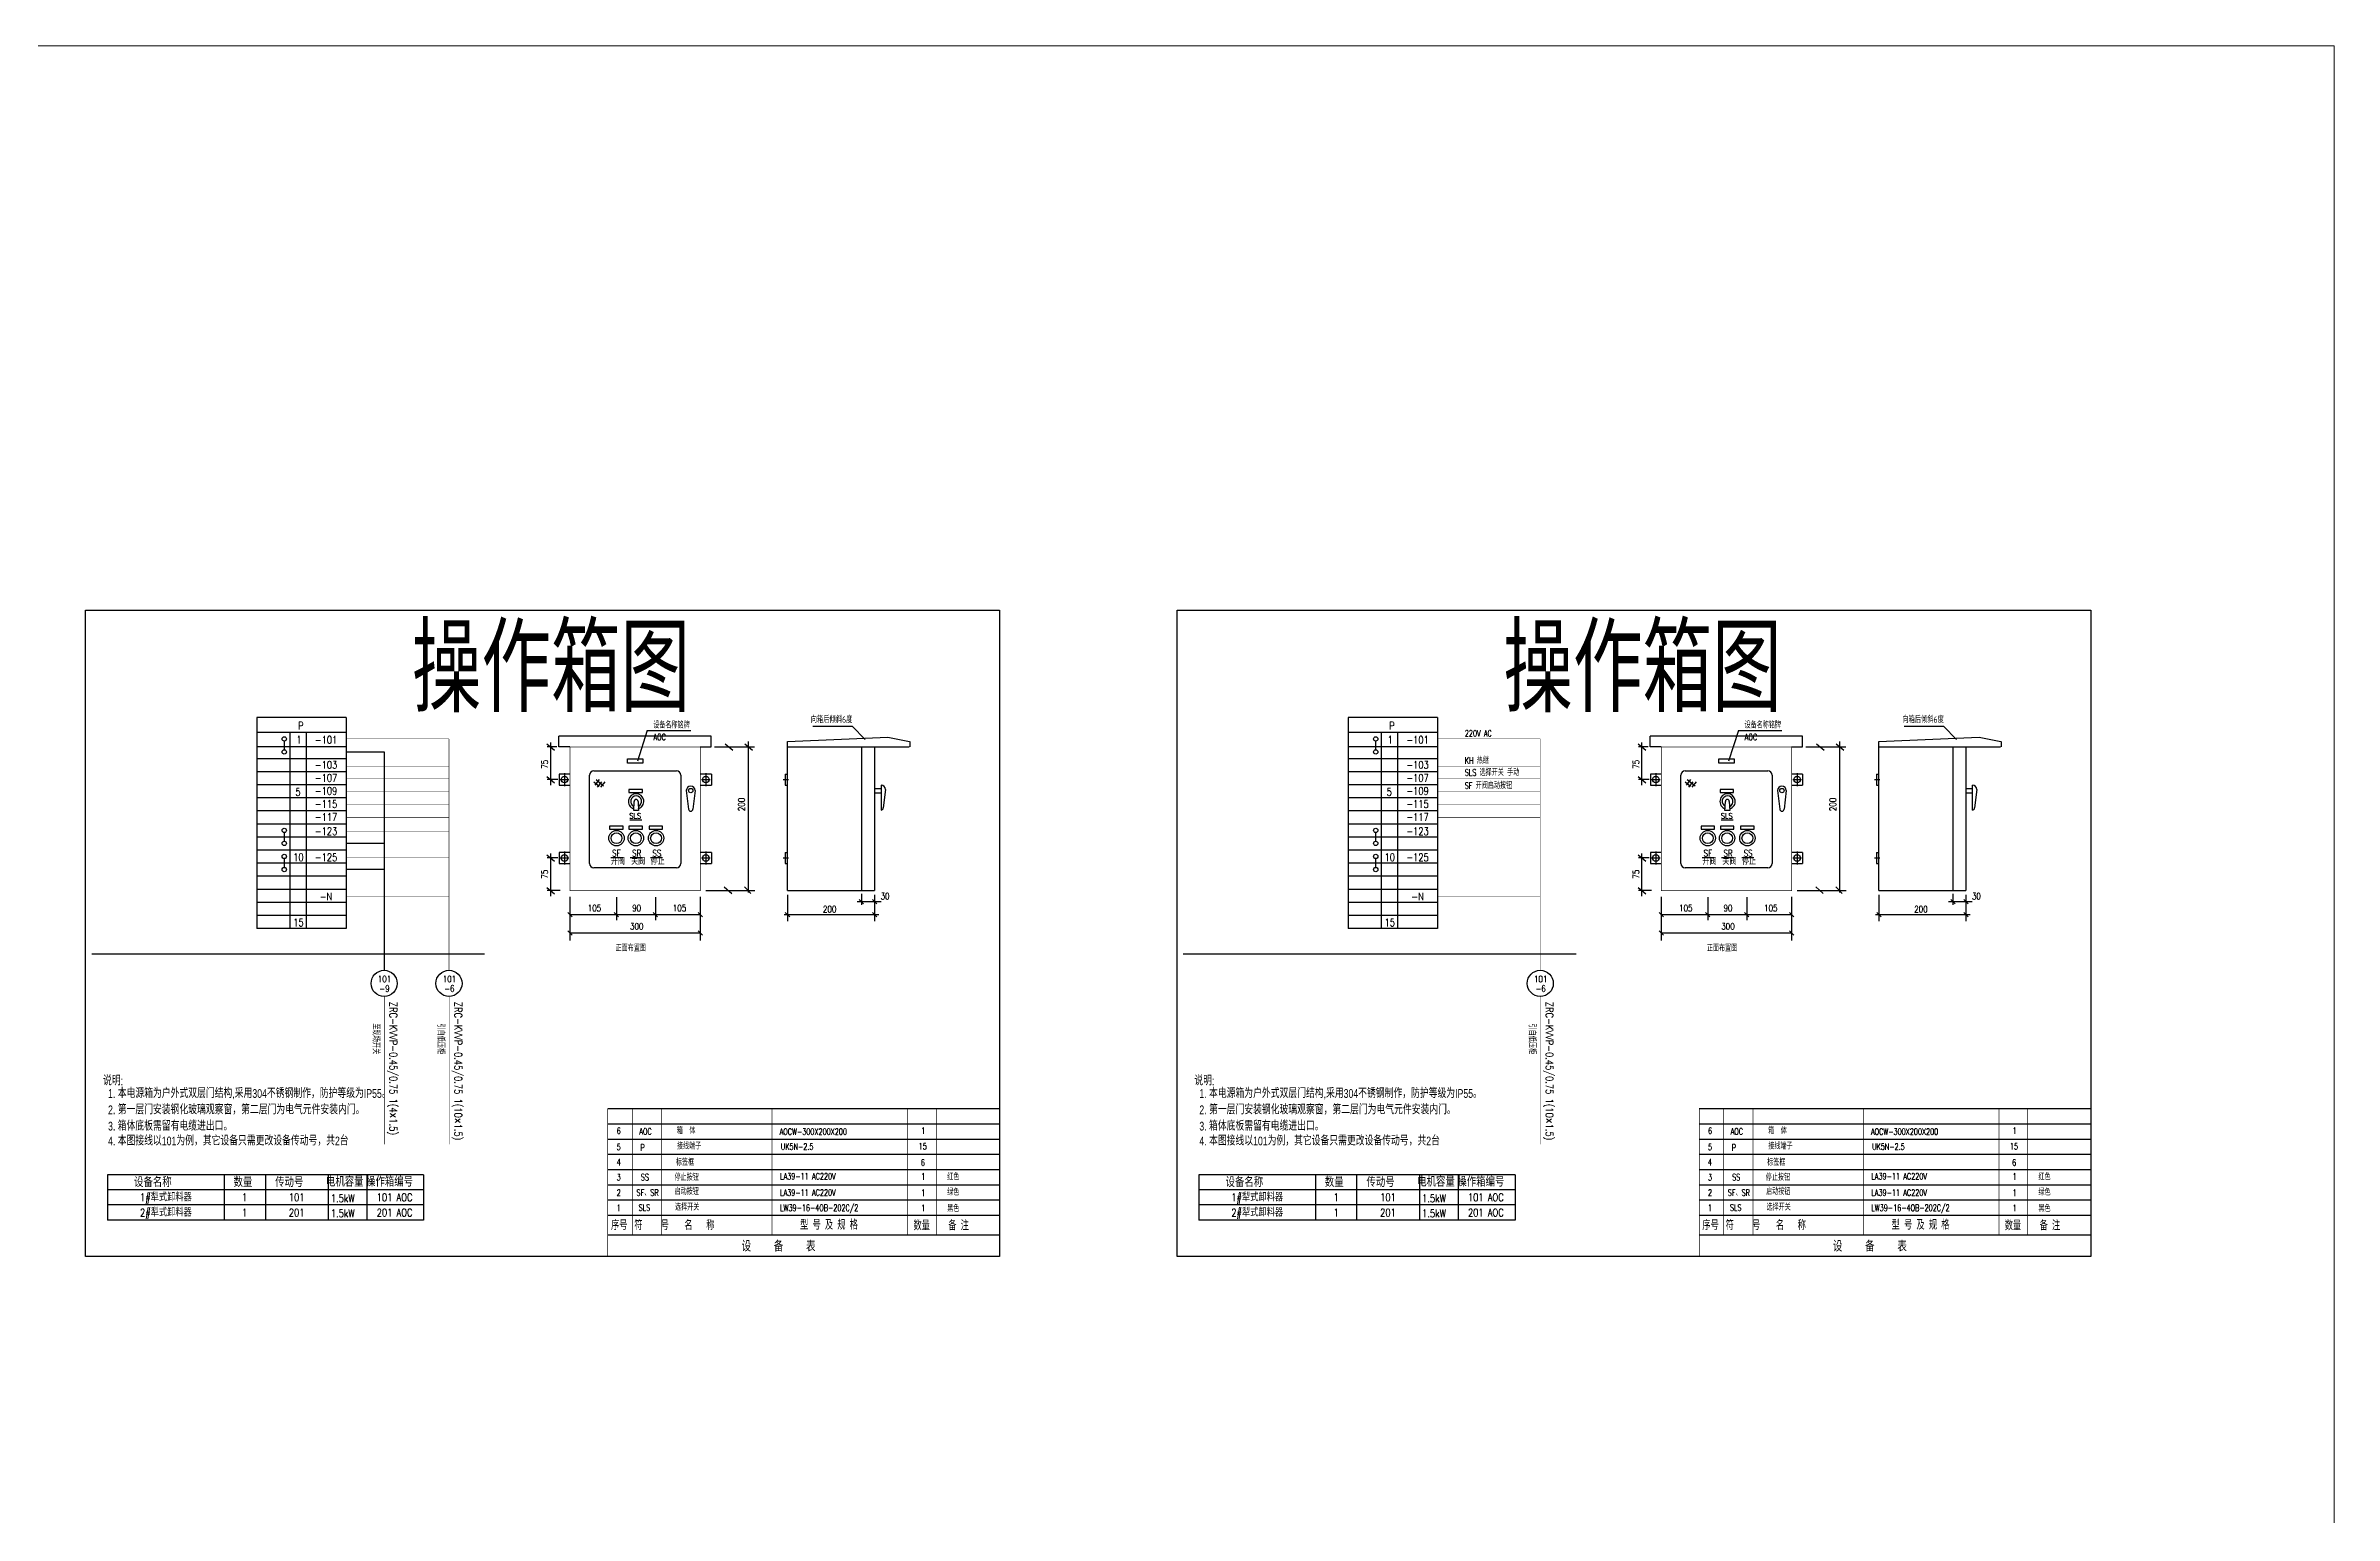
# Model space of a CAD drawing. Header units: millimetres. Extents: x 6333 to 49538, y -3842 to 24603.
# Drawn here: x 8392 to 9444, y -2755 to -2080 of the extents above; entities that cross this region are included whole.
import ezdxf
from ezdxf.enums import TextEntityAlignment as Align

# ---------------------------------------------------------------- set-up
doc = ezdxf.new("R2010")
doc.units = ezdxf.units.MM
doc.layers.add('标注-动力', color=7, linetype='Continuous')
doc.styles.add('CIEE01', font='ARR-english.shx', dxfattribs={"width": 0.7, "bigfont": 'hztxt.shx'})
doc.styles.add('CieText1', font='arr-english.shx', dxfattribs={"width": 0.7, "bigfont": 'hztxt.shx'})
doc.styles.add('CIETXT', font='simplex2.shx', dxfattribs={"width": 0.8, "bigfont": 'hztxt.shx'})
doc.styles.add('HZ', font='Simplex2.shx', dxfattribs={"width": 0.75, "bigfont": 'hztxt.shx'})
doc.styles.add('HZTXT', font='romans.shx', dxfattribs={"width": 0.7, "bigfont": 'hztxt.shx'})
doc.styles.add('T', font='tssdeng.shx', dxfattribs={"bigfont": 'tssdchn.shx'})
doc.styles.add('兵', font='simplex2.shx', dxfattribs={"width": 0.8, "bigfont": 'hztxt.shx'})

# ---------------------------------------------------------------- blocks, each defined once
blk = doc.blocks.new('ZZ')
for radius in [3.53, 2.5]:
    blk.add_circle((0.1, 0), radius)

msp = doc.modelspace()

# ---------------------------------------------------------------- linework, layer by layer
at = {"color": 7}
for p, q in [((8529.9, -2388.1), (8488.9, -2388.1)), ((8488.9, -2388.1), (8488.9, -2485.1)), ((8529.9, -2395.1), (8488.9, -2395.1)), ((8504.1, -2395.1), (8504.1, -2485.1)), ((8511.6, -2395.1), (8511.6, -2485.1)), ((8529.9, -2388.1), (8529.9, -2485.1)), ((8627.7, -2401.7), (8627.7, -2396.7)), ((8697.7, -2396.7), (8627.7, -2396.7)), ((8668.3, -2394.2), (8663.8, -2408.2)), ((8668.3, -2394.2), (8688.3, -2394.2)), ((8697.7, -2401.7), (8697.7, -2396.7)), ((8732.8, -2399.2), (8778.9, -2397.2)), ((8744.5, -2392.2), (8762.5, -2392.2)), ((8762.5, -2392.2), (8768.5, -2398.2)), ((8778.9, -2397.2), (8788.9, -2399.2)), ((9031.5, -2388.1), (8990.5, -2388.1)), ((8990.5, -2388.1), (8990.5, -2485.1)), ((9031.5, -2395.1), (8990.5, -2395.1)), ((9005.7, -2395.1), (9005.7, -2485.1)), ((9013.2, -2395.1), (9013.2, -2485.1)), ((9031.5, -2388.1), (9031.5, -2485.1)), ((9129.3, -2401.7), (9129.3, -2396.7)), ((9199.3, -2396.7), (9129.3, -2396.7)), ((9169.9, -2394.2), (9165.4, -2408.2)), ((9169.9, -2394.2), (9189.9, -2394.2)), ((9199.3, -2401.7), (9199.3, -2396.7)), ((9234.4, -2399.2), (9280.5, -2397.2)), ((9246.1, -2392.2), (9264.1, -2392.2)), ((9264.1, -2392.2), (9270.1, -2398.2)), ((9280.5, -2397.2), (9290.5, -2399.2)), ((8529.9, -2401.6), (8488.9, -2401.6)), ((8529.9, -2407.1), (8488.9, -2407.1)), ((8622.2, -2400.2), (8625.7, -2403.2)), ((8626.8, -2401.7), (8622.3, -2401.7)), ((8623.8, -2399.7), (8623.8, -2419.2)), ((8632.7, -2401.7), (8627.7, -2401.7)), ((8659.3, -2409.2), (8659.3, -2407.2)), ((8659.3, -2407.2), (8666.3, -2407.2)), ((8666.3, -2407.2), (8666.3, -2409.2)), ((8692.7, -2401.7), (8697.7, -2401.7)), ((8699.2, -2401.7), (8717.7, -2401.7)), ((8704.2, -2400.2), (8707.7, -2403.2)), ((8713.2, -2400.2), (8716.7, -2403.2)), ((8714.7, -2399.2), (8714.7, -2468.5)), ((8732.8, -2401.7), (8732.8, -2399.2)), ((8732.8, -2401.7), (8772.8, -2401.7)), ((8732.8, -2467.7), (8732.8, -2401.7)), ((8732.8, -2401.7), (8788.7, -2401.7)), ((8766.8, -2401.7), (8766.8, -2467.7)), ((8772.8, -2401.7), (8772.8, -2467.7)), ((8789, -2399.2), (8789, -2401.7)), ((9031.5, -2401.6), (8990.5, -2401.6)), ((9031.5, -2407.1), (8990.5, -2407.1)), ((9123.8, -2400.2), (9127.3, -2403.2)), ((9128.4, -2401.7), (9123.9, -2401.7)), ((9125.4, -2399.7), (9125.4, -2419.2)), ((9134.3, -2401.7), (9129.3, -2401.7)), ((9160.9, -2409.2), (9160.9, -2407.2)), ((9160.9, -2407.2), (9167.9, -2407.2)), ((9167.9, -2407.2), (9167.9, -2409.2)), ((9194.3, -2401.7), (9199.3, -2401.7)), ((9200.8, -2401.7), (9219.3, -2401.7)), ((9205.8, -2400.2), (9209.3, -2403.2)), ((9214.8, -2400.2), (9218.3, -2403.2)), ((9216.3, -2399.2), (9216.3, -2468.5)), ((9234.4, -2401.7), (9234.4, -2399.2)), ((9234.4, -2401.7), (9274.4, -2401.7)), ((9234.4, -2467.7), (9234.4, -2401.7)), ((9234.4, -2401.7), (9290.3, -2401.7)), ((9268.4, -2401.7), (9268.4, -2467.7)), ((9274.4, -2401.7), (9274.4, -2467.7)), ((9290.6, -2399.2), (9290.6, -2401.7)), ((8529.9, -2413.1), (8488.9, -2413.1)), ((8529.9, -2419.1), (8488.9, -2419.1)), ((8622.2, -2415.2), (8625.7, -2418.2)), ((8627.3, -2416.7), (8622.3, -2416.7)), ((8632.8, -2414.2), (8627.8, -2414.2)), ((8627.8, -2414.2), (8627.8, -2419.2)), ((8627.8, -2419.2), (8632.8, -2419.2)), ((8628.3, -2416.7), (8632.3, -2416.7)), ((8630.3, -2413.7), (8630.3, -2419.7)), ((8641.8, -2455.2), (8641.8, -2414.7)), ((8643.8, -2412.7), (8681.8, -2412.7)), ((8643.8, -2417.7), (8646.3, -2419.7)), ((8646.3, -2416.7), (8644.3, -2419.2)), ((8644.8, -2416.7), (8648.3, -2419.6)), ((8647.3, -2417.7), (8645.3, -2420.2)), ((8648.8, -2417.7), (8646.8, -2420.2)), ((8666.3, -2409.2), (8659.3, -2409.2)), ((8683.8, -2414.7), (8683.8, -2455.2)), ((8697.8, -2414.2), (8692.8, -2414.2)), ((8692.8, -2419.2), (8697.8, -2419.2)), ((8693.3, -2416.7), (8697.3, -2416.7)), ((8695.3, -2413.7), (8695.3, -2419.7)), ((8697.8, -2414.2), (8697.8, -2419.2)), ((8730.8, -2416.7), (8733.3, -2416.7)), ((8731.8, -2414.2), (8731.8, -2419.2)), ((8731.8, -2414.2), (8732.8, -2414.2)), ((8731.8, -2419.2), (8732.8, -2419.2)), ((8775.8, -2419.2), (8775.8, -2430.7)), ((9031.5, -2413.1), (8990.5, -2413.1)), ((9031.5, -2419.1), (8990.5, -2419.1)), ((9123.8, -2415.2), (9127.3, -2418.2)), ((9128.9, -2416.7), (9123.9, -2416.7)), ((9134.4, -2414.2), (9129.4, -2414.2)), ((9129.4, -2414.2), (9129.4, -2419.2)), ((9129.4, -2419.2), (9134.4, -2419.2)), ((9129.9, -2416.7), (9133.9, -2416.7)), ((9131.9, -2413.7), (9131.9, -2419.7)), ((9143.4, -2455.2), (9143.4, -2414.7)), ((9145.4, -2412.7), (9183.4, -2412.7)), ((9145.4, -2417.7), (9147.9, -2419.7)), ((9147.9, -2416.7), (9145.9, -2419.2)), ((9146.4, -2416.7), (9150, -2419.6)), ((9148.9, -2417.7), (9146.9, -2420.2)), ((9150.4, -2417.7), (9148.4, -2420.2)), ((9167.9, -2409.2), (9160.9, -2409.2)), ((9185.4, -2414.7), (9185.4, -2455.2)), ((9199.4, -2414.2), (9194.4, -2414.2)), ((9194.4, -2419.2), (9199.4, -2419.2)), ((9194.9, -2416.7), (9198.9, -2416.7)), ((9196.9, -2413.7), (9196.9, -2419.7)), ((9199.4, -2414.2), (9199.4, -2419.2)), ((9232.4, -2416.7), (9234.9, -2416.7)), ((9233.4, -2414.2), (9233.4, -2419.2)), ((9233.4, -2414.2), (9234.4, -2414.2)), ((9233.4, -2419.2), (9234.4, -2419.2)), ((9277.4, -2419.2), (9277.4, -2430.7)), ((8529.9, -2425.1), (8488.9, -2425.1)), ((8659.9, -2421.2), (8659.9, -2422.6)), ((8666.1, -2421.2), (8659.9, -2421.2)), ((8659.9, -2422.6), (8661.7, -2422.6)), ((8660.7, -2422.6), (8666.1, -2422.6)), ((8662.1, -2430.9), (8662.3, -2426.7)), ((8664.1, -2426.7), (8664.3, -2430.9)), ((8666.1, -2422.6), (8666.1, -2421.2)), ((8686.3, -2421.7), (8687.3, -2430.2)), ((8690.3, -2421.7), (8689.3, -2430.2)), ((8772.8, -2420.7), (8775.8, -2420.7)), ((8772.8, -2422.7), (8775.8, -2422.7)), ((8777.8, -2421.2), (8776.8, -2429.7)), ((9031.5, -2425.1), (8990.5, -2425.1)), ((9161.5, -2421.2), (9161.5, -2422.6)), ((9167.7, -2421.2), (9161.5, -2421.2)), ((9161.5, -2422.6), (9163.3, -2422.6)), ((9162.3, -2422.6), (9167.7, -2422.6)), ((9163.7, -2430.9), (9163.9, -2426.7)), ((9165.7, -2426.7), (9165.9, -2430.9)), ((9167.7, -2422.6), (9167.7, -2421.2)), ((9187.9, -2421.7), (9188.9, -2430.2)), ((9191.9, -2421.7), (9190.9, -2430.2)), ((9274.4, -2420.7), (9277.4, -2420.7)), ((9274.4, -2422.7), (9277.4, -2422.7)), ((9279.4, -2421.2), (9278.4, -2429.7)), ((8529.9, -2431.1), (8488.9, -2431.1)), ((8529.9, -2437.1), (8488.9, -2437.1)), ((8651, -2438.1), (8651, -2439.5)), ((8657.2, -2438.1), (8651, -2438.1)), ((8651, -2439.5), (8652.8, -2439.5)), ((8651.8, -2439.5), (8657.2, -2439.5)), ((8657.2, -2439.5), (8657.2, -2438.1)), ((8659.9, -2438.1), (8659.9, -2439.5)), ((8666.1, -2438.1), (8659.9, -2438.1)), ((8659.9, -2439.5), (8661.7, -2439.5)), ((8660.3, -2435.2), (8665.8, -2435.2)), ((8660.7, -2439.5), (8666.1, -2439.5)), ((8664.3, -2430.9), (8662.1, -2430.9)), ((8666.1, -2439.5), (8666.1, -2438.1)), ((8669.2, -2438.1), (8669.2, -2439.5)), ((8675.4, -2438.1), (8669.2, -2438.1)), ((8669.2, -2439.5), (8671, -2439.5)), ((8670, -2439.5), (8675.4, -2439.5)), ((8675.4, -2439.5), (8675.4, -2438.1)), ((9031.5, -2431.1), (8990.5, -2431.1)), ((9031.5, -2437.1), (8990.5, -2437.1)), ((9152.7, -2438.1), (9152.7, -2439.5)), ((9158.9, -2438.1), (9152.7, -2438.1)), ((9152.7, -2439.5), (9154.5, -2439.5)), ((9153.5, -2439.5), (9158.9, -2439.5)), ((9158.9, -2439.5), (9158.9, -2438.1)), ((9161.6, -2438.1), (9161.6, -2439.5)), ((9167.8, -2438.1), (9161.6, -2438.1)), ((9161.6, -2439.5), (9163.4, -2439.5)), ((9161.9, -2435.2), (9167.4, -2435.2)), ((9162.4, -2439.5), (9167.8, -2439.5)), ((9165.9, -2430.9), (9163.7, -2430.9)), ((9167.8, -2439.5), (9167.8, -2438.1)), ((9170.9, -2438.1), (9170.9, -2439.5)), ((9177.1, -2438.1), (9170.9, -2438.1)), ((9170.9, -2439.5), (9172.7, -2439.5)), ((9171.7, -2439.5), (9177.1, -2439.5)), ((9177.1, -2439.5), (9177.1, -2438.1)), ((8529.9, -2443.1), (8488.9, -2443.1)), ((8529.9, -2449.1), (8488.9, -2449.1)), ((8623.8, -2450.7), (8623.8, -2470.2)), ((8632.8, -2450.2), (8627.8, -2450.2)), ((8627.8, -2450.2), (8627.8, -2455.2)), ((8630.3, -2449.7), (8630.3, -2455.7)), ((8697.8, -2450.2), (8692.8, -2450.2)), ((8695.3, -2449.7), (8695.3, -2455.7)), ((8697.8, -2450.2), (8697.8, -2455.2)), ((8731.8, -2450.2), (8731.8, -2455.2)), ((8731.8, -2450.2), (8732.8, -2450.2)), ((9031.5, -2443.1), (8990.5, -2443.1)), ((9031.5, -2449.1), (8990.5, -2449.1)), ((9125.4, -2450.7), (9125.4, -2470.2)), ((9134.4, -2450.2), (9129.4, -2450.2)), ((9129.4, -2450.2), (9129.4, -2455.2)), ((9131.9, -2449.7), (9131.9, -2455.7)), ((9199.4, -2450.2), (9194.4, -2450.2)), ((9196.9, -2449.7), (9196.9, -2455.7)), ((9199.4, -2450.2), (9199.4, -2455.2)), ((9233.4, -2450.2), (9233.4, -2455.2)), ((9233.4, -2450.2), (9234.4, -2450.2)), ((8529.9, -2455.1), (8488.9, -2455.1)), ((8529.9, -2461.1), (8488.9, -2461.1)), ((8622.2, -2451.2), (8625.7, -2454.2)), ((8627.3, -2452.7), (8622.3, -2452.7)), ((8627.8, -2455.2), (8632.8, -2455.2)), ((8628.3, -2452.7), (8632.3, -2452.7)), ((8681.8, -2457.2), (8643.8, -2457.2)), ((8651.6, -2452.5), (8657.1, -2452.5)), ((8660.5, -2452.5), (8666, -2452.5)), ((8669.8, -2452.5), (8675.3, -2452.5)), ((8692.8, -2455.2), (8697.8, -2455.2)), ((8693.3, -2452.7), (8697.3, -2452.7)), ((8730.8, -2452.7), (8733.3, -2452.7)), ((8731.8, -2455.2), (8732.8, -2455.2)), ((9031.5, -2455.1), (8990.5, -2455.1)), ((9031.5, -2461.1), (8990.5, -2461.1)), ((9123.8, -2451.2), (9127.3, -2454.2)), ((9128.9, -2452.7), (9123.9, -2452.7)), ((9129.4, -2455.2), (9134.4, -2455.2)), ((9129.9, -2452.7), (9133.9, -2452.7)), ((9183.4, -2457.2), (9145.4, -2457.2)), ((9153.2, -2452.5), (9158.7, -2452.5)), ((9162.1, -2452.5), (9167.6, -2452.5)), ((9171.4, -2452.5), (9176.9, -2452.5)), ((9194.4, -2455.2), (9199.4, -2455.2)), ((9194.9, -2452.7), (9198.9, -2452.7)), ((9232.4, -2452.7), (9234.9, -2452.7)), ((9233.4, -2455.2), (9234.4, -2455.2)), ((8529.9, -2467.1), (8488.9, -2467.1)), ((8622.2, -2466.2), (8625.7, -2469.2)), ((8628.3, -2467.7), (8622.3, -2467.7)), ((8632.8, -2470.6), (8632.8, -2490.6)), ((8654.2, -2470.7), (8654.2, -2481.2)), ((8672.2, -2470.7), (8672.2, -2481.2)), ((8692.7, -2470.6), (8692.7, -2490.6)), ((8695.3, -2467.7), (8717.8, -2467.7)), ((8703.7, -2466), (8707.2, -2469)), ((8713, -2466), (8716, -2469)), ((8732.8, -2467.7), (8772.8, -2467.7)), ((8732.8, -2469.7), (8732.8, -2481.7)), ((8765.8, -2471.7), (8767.8, -2473.7)), ((8766.8, -2469.2), (8766.8, -2474.2)), ((8771.8, -2471.7), (8773.8, -2473.7)), ((8772.8, -2469.7), (8772.8, -2481.7)), ((9031.5, -2467.1), (8990.5, -2467.1)), ((9123.8, -2466.2), (9127.3, -2469.2)), ((9129.9, -2467.7), (9123.9, -2467.7)), ((9134.4, -2470.6), (9134.4, -2490.6)), ((9155.8, -2470.7), (9155.8, -2481.2)), ((9173.8, -2470.7), (9173.8, -2481.2)), ((9194.3, -2470.6), (9194.3, -2490.6)), ((9196.9, -2467.7), (9219.4, -2467.7)), ((9205.4, -2466), (9208.9, -2469)), ((9214.6, -2466), (9217.6, -2469)), ((9234.4, -2467.7), (9274.4, -2467.7)), ((9234.4, -2469.7), (9234.4, -2481.7)), ((9267.5, -2471.7), (9269.5, -2473.7)), ((9268.4, -2469.2), (9268.4, -2474.2)), ((9273.5, -2471.7), (9275.5, -2473.7)), ((9274.4, -2469.7), (9274.4, -2481.7)), ((8529.9, -2473.1), (8488.9, -2473.1)), ((8529.9, -2479.1), (8488.9, -2479.1)), ((8631.8, -2477.7), (8633.8, -2479.7)), ((8632.8, -2478.7), (8692.7, -2478.7)), ((8653.1, -2477.7), (8655.1, -2479.7)), ((8671.1, -2477.7), (8673.1, -2479.7)), ((8691.7, -2477.7), (8693.7, -2479.7)), ((8731.3, -2478.7), (8774.8, -2478.7)), ((8731.8, -2477.7), (8733.8, -2479.7)), ((8764.8, -2472.7), (8775.8, -2472.7)), ((8771.8, -2477.7), (8773.8, -2479.7)), ((9031.5, -2473.1), (8990.5, -2473.1)), ((9031.5, -2479.1), (8990.5, -2479.1)), ((9133.4, -2477.7), (9135.4, -2479.7)), ((9134.4, -2478.7), (9194.3, -2478.7)), ((9154.7, -2477.7), (9156.7, -2479.7)), ((9172.7, -2477.7), (9174.7, -2479.7)), ((9193.3, -2477.7), (9195.3, -2479.7)), ((9232.9, -2478.7), (9276.4, -2478.7)), ((9233.5, -2477.7), (9235.5, -2479.7)), ((9266.4, -2472.7), (9277.4, -2472.7)), ((9273.5, -2477.7), (9275.5, -2479.7)), ((8529.9, -2485.1), (8488.9, -2485.1)), ((8631.8, -2486.1), (8633.8, -2488.1)), ((8632.8, -2487.1), (8692.7, -2487.1)), ((8691.7, -2486.1), (8693.7, -2488.1)), ((9031.5, -2485.1), (8990.5, -2485.1)), ((9133.4, -2486.1), (9135.4, -2488.1)), ((9134.4, -2487.1), (9194.3, -2487.1)), ((9193.3, -2486.1), (9195.3, -2488.1)), ((8413.1, -2496.7), (8593.6, -2496.7)), ((8914.7, -2496.7), (9095.3, -2496.7)), ((8650.2, -2567.8), (8830.2, -2567.8)), ((8650.2, -2574.8), (8830.2, -2574.8)), ((9151.9, -2567.8), (9331.9, -2567.8)), ((9151.9, -2574.8), (9331.9, -2574.8)), ((8650.2, -2581.8), (8830.2, -2581.8)), ((9151.9, -2581.8), (9331.9, -2581.8)), ((8650.2, -2588.8), (8830.2, -2588.8)), ((8650.2, -2595.8), (8830.2, -2595.8)), ((9151.9, -2588.8), (9331.9, -2588.8)), ((9151.9, -2595.8), (9331.9, -2595.8)), ((8650.2, -2602.8), (8830.2, -2602.8)), ((9151.9, -2602.8), (9331.9, -2602.8)), ((8650.2, -2609.8), (8830.2, -2609.8)), ((8650.2, -2616.8), (8830.2, -2616.8)), ((9151.9, -2609.8), (9331.9, -2609.8)), ((9151.9, -2616.8), (9331.9, -2616.8)), ((8650.2, -2625.8), (8830.2, -2625.8)), ((9151.9, -2625.8), (9331.9, -2625.8))]:
    msp.add_line(p, q, dxfattribs=at)
at = {"color": 0}
for p, q in [((8420.2, -2598.2), (8420.2, -2619.1)), ((8473.9, -2598.2), (8473.9, -2619.1)), ((8492.8, -2598.2), (8492.8, -2619.1)), ((8521.6, -2598.2), (8521.6, -2619.1)), ((8539.4, -2598.2), (8539.4, -2619.1)), ((8565.5, -2598.2), (8565.5, -2619.1)), ((8921.9, -2598.2), (8921.9, -2619.1)), ((8975.5, -2598.2), (8975.5, -2619.1)), ((8994.4, -2598.2), (8994.4, -2619.1)), ((9023.3, -2598.2), (9023.3, -2619.1)), ((9041, -2598.2), (9041, -2619.1)), ((9067.2, -2598.2), (9067.2, -2619.1))]:
    msp.add_line(p, q, dxfattribs=at)
at = {"lineweight": 9}
msp.add_lwpolyline([(6332.9, -2079.6), (9443.7, -2079.6), (9443.7, -3842.2), (6332.9, -3842.2)], close=True, dxfattribs=at)
for points in [[(8410.2, -2338.8), (8830.2, -2338.8), (8830.2, -2635.8), (8410.2, -2635.8)], [(8911.9, -2338.8), (9331.9, -2338.8), (9331.9, -2635.8), (8911.9, -2635.8)]]:
    msp.add_lwpolyline(points, close=True)
at = {"color": 7}
for points, const_width in [([(8501.5, -2399), (8501.5, -2403)], 0.6), ([(8692.7, -2467.7), (8692.7, -2401.7), (8632.8, -2401.7), (8632.8, -2467.7), (8692.7, -2467.7)], 0.3), ([(9003.2, -2399), (9003.2, -2403)], 0.6), ([(9194.3, -2467.7), (9194.3, -2401.7), (9134.4, -2401.7), (9134.4, -2467.7), (9194.3, -2467.7)], 0.3), ([(8501.5, -2441), (8501.5, -2445)], 0.6), ([(9003.2, -2441), (9003.2, -2445)], 0.6), ([(8501.5, -2453), (8501.5, -2457)], 0.6), ([(9003.2, -2453), (9003.2, -2457)], 0.6), ([(8577.3, -2516.3), (8577.3, -2584.2)], 0.2), ([(9078.9, -2516.3), (9078.9, -2584.2)], 0.2), ([(8650.2, -2567.8), (8650.2, -2635.8)], 0.3), ([(8661.5, -2567.8), (8661.5, -2625.8)], 0.3), ([(8675, -2567.8), (8675, -2625.8)], 0.3), ([(8725.7, -2567.8), (8725.7, -2625.8)], 0.3), ([(8787.9, -2567.8), (8787.9, -2625.8)], 0.3), ([(8801.3, -2567.8), (8801.3, -2625.8)], 0.3), ([(9151.9, -2567.8), (9151.9, -2635.8)], 0.3), ([(9163.1, -2567.8), (9163.1, -2625.8)], 0.3), ([(9176.6, -2567.8), (9176.6, -2625.8)], 0.3), ([(9227.3, -2567.8), (9227.3, -2625.8)], 0.3), ([(9289.6, -2567.8), (9289.6, -2625.8)], 0.3), ([(9302.9, -2567.8), (9302.9, -2625.8)], 0.3)]:
    msp.add_lwpolyline(points, dxfattribs=dict(at, const_width=const_width))
at = {"color": 240, "true_color": 0xed1f24, "const_width": 0.2}
msp.add_lwpolyline([(8547.5, -2516.3), (8547.5, -2584.2)], dxfattribs=at)
at = {"color": 0}
for points in [[(8565.5, -2598.2), (8420.2, -2598.2)], [(8565.5, -2605.1), (8420.2, -2605.1)], [(9067.2, -2598.2), (8921.9, -2598.2)], [(9067.2, -2605.1), (8921.9, -2605.1)], [(8565.5, -2612.1), (8420.2, -2612.1)], [(8565.5, -2619.1), (8420.2, -2619.1)], [(9067.2, -2612.1), (8921.9, -2612.1)], [(9067.2, -2619.1), (8921.9, -2619.1)]]:
    msp.add_lwpolyline(points, dxfattribs=at)
at = {"color": 7}
for centre, radius in [((8501.5, -2398), 1), ((9003.2, -2398), 1), ((8501.5, -2404), 1), ((9003.2, -2404), 1), ((8630.3, -2416.7), 1.5), ((8695.3, -2416.7), 1.5), ((9131.9, -2416.7), 1.5), ((9196.9, -2416.7), 1.5), ((8688.3, -2421.7), 1), ((9189.9, -2421.7), 1), ((8501.5, -2440), 1), ((9003.2, -2440), 1), ((8501.5, -2446), 1), ((9003.2, -2446), 1), ((8501.5, -2452), 1), ((8501.5, -2458), 1), ((8630.3, -2452.7), 1.5), ((8695.3, -2452.7), 1.5), ((9003.2, -2452), 1), ((9003.2, -2458), 1), ((9131.9, -2452.7), 1.5), ((9196.9, -2452.7), 1.5), ((8577.2, -2510.3), 6), ((9078.8, -2510.3), 6)]:
    msp.add_circle(centre, radius, dxfattribs=at)
at = {"color": 240, "true_color": 0xed1f24}
msp.add_circle((8547.4, -2510.3), 6, dxfattribs=at)
at = {"color": 7}
for centre, radius, start, end in [((8643.8, -2414.7), 2, 90, 180), ((8681.8, -2414.7), 2, 0, 90), ((8775.8, -2421.2), 2, 0, 87.9525), ((9145.4, -2414.7), 2, 90, 180), ((9183.4, -2414.7), 2, 0, 90), ((9277.4, -2421.2), 2, 0, 87.9525), ((8663.2, -2426.7), 3.53, 287.0361, 251.6144), ((8663.2, -2426.7), 2.5, 293.4003, 245.3381), ((8663.2, -2426.7), 0.9, 0, 180), ((8688.3, -2421.7), 2, 0, 180), ((8775.8, -2429.7), 1, 271.9942, 0), ((9164.9, -2426.7), 3.53, 287.0361, 251.6144), ((9164.9, -2426.7), 2.5, 293.4003, 245.3381), ((9164.8, -2426.7), 0.9, 0, 180), ((9189.9, -2421.7), 2, 0, 180), ((9277.4, -2429.7), 1, 271.9942, 0), ((8688.3, -2430.2), 1, 180, 0), ((9189.9, -2430.2), 1, 180, 0), ((8643.8, -2455.2), 2, 180, 270), ((8681.8, -2455.2), 2, 270, 0), ((9145.4, -2455.2), 2, 180, 270), ((9183.4, -2455.2), 2, 270, 0)]:
    msp.add_arc(centre, radius, start, end, dxfattribs=at)
at = {"layer": '标注-动力', "color": 240, "true_color": 0xed1f24}
for p, q in [((8529.9, -2403.9), (8547.4, -2403.9)), ((8547.4, -2403.9), (8547.4, -2504.3)), ((8529.9, -2445.9), (8547.4, -2445.9)), ((8529.9, -2457.9), (8547.4, -2457.9))]:
    msp.add_line(p, q, dxfattribs=at)
at = {"layer": '标注-动力'}
for p, q in [((8695.2, -2635.8), (8650.2, -2635.8)), ((9196.9, -2635.8), (9151.9, -2635.8))]:
    msp.add_line(p, q, dxfattribs=at)
at = {"layer": '标注-动力', "color": 7, "ltscale": 2, "const_width": 0.2}
for points in [[(8529.9, -2398), (8577.2, -2398)], [(8577.2, -2398), (8577.2, -2504.3)], [(9031.5, -2398), (9078.8, -2398)], [(9078.8, -2398), (9078.8, -2504.3)], [(8529.9, -2410.5), (8577.2, -2410.5)], [(8529.9, -2416), (8577.2, -2416)], [(9031.5, -2410.5), (9078.8, -2410.5)], [(9031.5, -2416), (9078.8, -2416)], [(8529.9, -2422), (8577.2, -2422)], [(8529.9, -2428), (8577.2, -2428)], [(9031.5, -2422), (9078.8, -2422)], [(9031.5, -2428), (9078.8, -2428)], [(8529.9, -2434), (8577.2, -2434)], [(9031.5, -2434), (9078.8, -2434)], [(8529.9, -2440.5), (8577.2, -2440.5)], [(8529.9, -2452.5), (8577.2, -2452.5)], [(8529.9, -2470.5), (8577.2, -2470.5)], [(9031.5, -2470.5), (9078.8, -2470.5)]]:
    msp.add_lwpolyline(points, dxfattribs=at)

# ---------------------------------------------------------------- block references
at = {"color": 7}
for p in [(8654.1, -2443.6), (8663, -2443.6), (8672.3, -2443.6), (9155.7, -2443.6), (9164.6, -2443.6), (9173.9, -2443.6)]:
    msp.add_blockref('ZZ', p, dxfattribs=at)

# ---------------------------------------------------------------- texts
at = {"color": 0, "style": '兵', "width": 0.8}
for p in [(8560.1, -2385.7), (9061.8, -2385.7)]:
    msp.add_text('操作箱图', height=40, dxfattribs=at).set_placement(p)
at = {"color": 7}
for s, height, style, width, p in [('向箱后倾斜6度', 2.95, 'T', 0.75, (8743.5, -2390.6)), ('向箱后倾斜6度', 2.95, 'T', 0.75, (9245.2, -2390.6)), ('1', 3.5, 'HZ', 0.8, (8507.1, -2400.1)), ('P', 3.5, 'HZ', 0.8, (8507.8, -2393.7)), ('设备名称铭牌', 2.95, 'HZTXT', 0.7, (8671.1, -2393.1)), ('AOC', 2.95, 'HZTXT', 0.7, (8671.2, -2398.6)), ('1', 3.5, 'HZ', 0.8, (9008.7, -2400.1)), ('P', 3.5, 'HZ', 0.8, (9009.4, -2393.7)), ('220V AC', 2.95, 'HZTXT', 0.7, (9044.1, -2396.9)), ('设备名称铭牌', 2.95, 'HZTXT', 0.7, (9172.7, -2393.1)), ('AOC', 2.95, 'HZTXT', 0.7, (9172.8, -2398.6)), ('KH 热继', 2.95, 'HZTXT', 0.7, (9044.1, -2409.4)), ('SLS 选择开关 手动', 2.95, 'HZTXT', 0.7, (9044.1, -2414.9)), ('SF 开阀启动按钮', 2.95, 'HZTXT', 0.7, (9044.1, -2420.9)), ('5', 3.5, 'HZ', 0.8, (8506.6, -2424.1)), ('5', 3.5, 'HZ', 0.8, (9008.2, -2424.1)), ('SLS', 2.5, 'HZ', 0.8, (8660.1, -2434.6)), ('SLS', 2.5, 'HZ', 0.8, (9161.8, -2434.6)), ('10', 3.5, 'HZ', 0.8, (8505.6, -2454.1)), ('SF', 3, 'HZ', 0.8, (8652.2, -2452)), ('SR', 3, 'HZ', 0.8, (8661.4, -2452)), ('SS', 3, 'HZ', 0.8, (8670.7, -2452)), ('10', 3.5, 'HZ', 0.8, (9007.2, -2454.1)), ('SF', 3, 'HZ', 0.8, (9153.9, -2452)), ('SR', 3, 'HZ', 0.8, (9163, -2452)), ('SS', 3, 'HZ', 0.8, (9172.3, -2452)), ('开阀', 3, 'HZ', 0.8, (8651.6, -2455.8)), ('关阀', 3, 'HZ', 0.8, (8660.9, -2455.8)), ('停止', 3, 'HZ', 0.8, (8669.9, -2455.8)), ('开阀', 3, 'HZ', 0.8, (9153.3, -2455.8)), ('关阀', 3, 'HZ', 0.8, (9162.5, -2455.8)), ('停止', 3, 'HZ', 0.8, (9171.5, -2455.8)), ('30', 3, 'HZ', 0.8, (8775.6, -2471.7)), ('30', 3, 'HZ', 0.8, (9277.2, -2471.7)), ('15', 3.5, 'HZ', 0.8, (8505.6, -2484.1)), ('105', 3, 'HZ', 0.8, (8641, -2477.2)), ('90', 3, 'HZ', 0.8, (8661.4, -2477.2)), ('105', 3, 'HZ', 0.8, (8680.1, -2477.2)), ('200', 3, 'HZ', 0.8, (8749.1, -2477.7)), ('15', 3.5, 'HZ', 0.8, (9007.2, -2484.1)), ('105', 3, 'HZ', 0.8, (9142.6, -2477.2)), ('90', 3, 'HZ', 0.8, (9163, -2477.2)), ('105', 3, 'HZ', 0.8, (9181.7, -2477.2)), ('200', 3, 'HZ', 0.8, (9250.7, -2477.7)), ('正面布置图', 2.95, 'HZTXT', 0.7, (8653.8, -2495.6)), ('300', 3, 'HZ', 0.8, (8660.4, -2485.6)), ('正面布置图', 2.95, 'HZTXT', 0.7, (9155.4, -2495.6)), ('300', 3, 'HZ', 0.8, (9162, -2485.6)), ('101', 3, 'CIETXT', 0.8, (8574.3, -2509.8)), ('-6', 3, 'CIETXT', 0.8, (8575, -2514.2)), ('101', 3, 'CIETXT', 0.8, (9075.9, -2509.8)), ('-6', 3, 'CIETXT', 0.8, (9076.6, -2514.2)), ('说明:', 4, 'CieText1', 0.75, (8418.2, -2557.1)), ('说明:', 4, 'CieText1', 0.75, (8919.8, -2557.1)), ('2. 第一层门安装钢化玻璃观察窗，第二层门为电气元件安装内门。', 4, 'CieText1', 0.75, (8420.5, -2570.4)), ('1. 本电源箱为户外式双层门结构,采用304不锈钢制作，防护等级为IP55。', 4, 'CieText1', 0.75, (8420.5, -2562.9)), ('2. 第一层门安装钢化玻璃观察窗，第二层门为电气元件安装内门。', 4, 'CieText1', 0.75, (8922.1, -2570.4)), ('1. 本电源箱为户外式双层门结构,采用304不锈钢制作，防护等级为IP55。', 4, 'CieText1', 0.75, (8922.1, -2562.9)), ('3. 箱体底板需留有电缆进出口。', 4, 'CieText1', 0.75, (8420.5, -2577.9)), ('6', 2.95, 'HZTXT', 0.7, (8654.3, -2579.5)), ('AOC', 2.95, 'HZTXT', 0.7, (8664.7, -2579.8)), ('箱  体', 2.95, 'HZTXT', 0.7, (8681.9, -2579.5)), ('AOCW-300X200X200', 2.95, 'HZTXT', 0.7, (8729.2, -2579.9)), ('1', 2.95, 'HZTXT', 0.7, (8794.3, -2579.5)), ('3. 箱体底板需留有电缆进出口。', 4, 'CieText1', 0.75, (8922.1, -2577.9)), ('6', 2.95, 'HZTXT', 0.7, (9155.9, -2579.5)), ('AOC', 2.95, 'HZTXT', 0.7, (9166.3, -2579.8)), ('箱  体', 2.95, 'HZTXT', 0.7, (9183.6, -2579.5)), ('AOCW-300X200X200', 2.95, 'HZTXT', 0.7, (9230.8, -2579.9)), ('1', 2.95, 'HZTXT', 0.7, (9295.9, -2579.5)), ('4. 本图接线以101为例，其它设备只需更改设备传动号，共2台', 4, 'CieText1', 0.75, (8420.5, -2584.7)), ('5', 2.95, 'HZTXT', 0.7, (8654.3, -2586.9)), ('P', 2.95, 'HZTXT', 0.7, (8665.2, -2587.2)), ('接线端子', 2.95, 'HZTXT', 0.7, (8682, -2586.5)), ('UK5N-2.5', 2.95, 'HZTXT', 0.7, (8729.7, -2586.8)), ('15', 2.95, 'HZTXT', 0.7, (8793.1, -2586.6)), ('4. 本图接线以101为例，其它设备只需更改设备传动号，共2台', 4, 'CieText1', 0.75, (8922.1, -2584.7)), ('5', 2.95, 'HZTXT', 0.7, (9155.9, -2586.9)), ('P', 2.95, 'HZTXT', 0.7, (9166.8, -2587.2)), ('接线端子', 2.95, 'HZTXT', 0.7, (9183.6, -2586.5)), ('UK5N-2.5', 2.95, 'HZTXT', 0.7, (9231.3, -2586.8)), ('15', 2.95, 'HZTXT', 0.7, (9294.7, -2586.6)), ('4', 2.95, 'HZTXT', 0.7, (8654.3, -2593.9)), ('3', 2.95, 'HZTXT', 0.7, (8654.3, -2600.9)), ('SS', 2.95, 'HZTXT', 0.7, (8665.4, -2600.8)), ('停止按钮', 2.95, 'HZTXT', 0.7, (8680.9, -2600.9)), ('标签框', 2.95, 'HZTXT', 0.7, (8681.5, -2594)), ('LA39-11 AC220V', 2.95, 'HZTXT', 0.7, (8729.4, -2600.4)), ('6', 2.95, 'HZTXT', 0.7, (8794.1, -2594.1)), ('1', 2.95, 'HZTXT', 0.7, (8794.3, -2600.5)), ('红色', 2.95, 'HZTXT', 0.7, (8806.2, -2600.7)), ('4', 2.95, 'HZTXT', 0.7, (9155.9, -2593.9)), ('3', 2.95, 'HZTXT', 0.7, (9155.9, -2600.9)), ('SS', 2.95, 'HZTXT', 0.7, (9167, -2600.8)), ('停止按钮', 2.95, 'HZTXT', 0.7, (9182.5, -2600.9)), ('标签框', 2.95, 'HZTXT', 0.7, (9183.1, -2594)), ('LA39-11 AC220V', 2.95, 'HZTXT', 0.7, (9231, -2600.4)), ('6', 2.95, 'HZTXT', 0.7, (9295.7, -2594.1)), ('1', 2.95, 'HZTXT', 0.7, (9295.9, -2600.5)), ('红色', 2.95, 'HZTXT', 0.7, (9307.8, -2600.7)), ('2', 2.95, 'HZTXT', 0.7, (8654.3, -2607.9)), ('SF、SR', 2.95, 'HZTXT', 0.7, (8663.4, -2607.9)), ('启动按钮', 2.95, 'HZTXT', 0.7, (8680.9, -2607.4)), ('LA39-11 AC220V', 2.95, 'HZTXT', 0.7, (8729.4, -2607.9)), ('1', 2.95, 'HZTXT', 0.7, (8794.3, -2608)), ('绿色', 2.95, 'HZTXT', 0.7, (8806.2, -2607.7)), ('2', 2.95, 'HZTXT', 0.7, (9155.9, -2607.9)), ('SF、SR', 2.95, 'HZTXT', 0.7, (9165, -2607.9)), ('启动按钮', 2.95, 'HZTXT', 0.7, (9182.6, -2607.4)), ('LA39-11 AC220V', 2.95, 'HZTXT', 0.7, (9231, -2607.9)), ('1', 2.95, 'HZTXT', 0.7, (9295.9, -2608)), ('绿色', 2.95, 'HZTXT', 0.7, (9307.8, -2607.7)), ('1', 2.95, 'HZTXT', 0.7, (8654.3, -2614.9)), ('SLS', 2.95, 'HZTXT', 0.7, (8664.4, -2614.8)), ('选择开关', 2.95, 'HZTXT', 0.7, (8681.1, -2614.6)), ('LW39-16-4OB-202C/2', 2.95, 'HZTXT', 0.7, (8729.4, -2614.9)), ('型 号 及 规 格 ', 4, 'HZTXT', 0.7, (8738.6, -2623.4)), ('1', 2.95, 'HZTXT', 0.7, (8794.3, -2615)), ('黑色', 2.95, 'HZTXT', 0.7, (8806.2, -2615.2)), ('1', 2.95, 'HZTXT', 0.7, (9155.9, -2614.9)), ('SLS', 2.95, 'HZTXT', 0.7, (9166, -2614.8)), ('选择开关', 2.95, 'HZTXT', 0.7, (9182.8, -2614.6)), ('LW39-16-4OB-202C/2', 2.95, 'HZTXT', 0.7, (9231, -2614.9)), ('型 号 及 规 格 ', 4, 'HZTXT', 0.7, (9240.3, -2623.4)), ('1', 2.95, 'HZTXT', 0.7, (9295.9, -2615)), ('黑色', 2.95, 'HZTXT', 0.7, (9307.8, -2615.2)), ('序号', 4, 'HZTXT', 0.7, (8651.7, -2623.6)), ('符    号', 4, 'HZTXT', 0.7, (8662.4, -2623.6)), ('名   称', 4, 'HZTXT', 0.7, (8685.4, -2623.6)), ('设    备    表', 5, 'HZTXT', 0.7, (8711.7, -2633.5)), ('数量', 4, 'HZTXT', 0.7, (8790.7, -2623.7)), ('备 注', 4, 'HZTXT', 0.7, (8806.7, -2623.7)), ('序号', 4, 'HZTXT', 0.7, (9153.3, -2623.6)), ('符    号', 4, 'HZTXT', 0.7, (9164, -2623.6)), ('名   称', 4, 'HZTXT', 0.7, (9187.1, -2623.6)), ('设    备    表', 5, 'HZTXT', 0.7, (9213.3, -2633.5)), ('数量', 4, 'HZTXT', 0.7, (9292.3, -2623.7)), ('备 注', 4, 'HZTXT', 0.7, (9308.3, -2623.7))]:
    msp.add_text(s, height=height, dxfattribs=dict(at, style=style, width=width)).set_placement(p)
at = {"color": 7, "style": 'HZ', "width": 0.8}
for s, p in [('-101', (8520.7, -2398.4)), ('-101', (9022.4, -2398.4)), ('-103', (8520.7, -2409.9)), ('-103', (9022.4, -2409.9)), ('-107', (8520.7, -2415.9)), ('-107', (9022.4, -2415.9)), ('-109', (8520.7, -2421.9)), ('-115', (8520.7, -2427.9)), ('-109', (9022.4, -2421.9)), ('-115', (9022.4, -2427.9)), ('-117', (8520.7, -2433.9)), ('-123', (8520.7, -2440.4)), ('-117', (9022.4, -2433.9)), ('-123', (9022.4, -2440.4)), ('-125', (8520.7, -2452.4)), ('-125', (9022.4, -2452.4)), ('-N', (8520.7, -2470.4)), ('-N', (9022.4, -2470.4))]:
    msp.add_text(s, height=3.5, dxfattribs=at).set_placement(p, align=Align.MIDDLE_CENTER)
at = {"color": 7}
for s, height, rotation, style, width, p in [('75', 3, 90, 'HZ', 0.8, (8622.7, -2411.7)), ('75', 3, 90, 'HZ', 0.8, (9124.3, -2411.7)), ('200', 3, 90, 'HZ', 0.8, (8713.2, -2431.2)), ('200', 3, 90, 'HZ', 0.8, (9214.8, -2431.2)), ('75', 3, 90, 'HZ', 0.8, (8622.7, -2462.2)), ('75', 3, 90, 'HZ', 0.8, (9124.3, -2462.2)), ('ZRC-KVVP-0.45/0.75 1(10×1.5)', 3.5, 270, 'CIETXT', 0.8, (8579.7, -2518.8)), ('ZRC-KVVP-0.45/0.75 1(10×1.5)', 3.5, 270, 'CIETXT', 0.8, (9081.3, -2518.8)), ('引自低压柜', 3, 270, 'CIEE01', 0.7, (8571.9, -2528.7)), ('引自低压柜', 3, 270, 'CIEE01', 0.7, (9073.5, -2528.7))]:
    msp.add_text(s, height=height, rotation=rotation, dxfattribs=dict(at, style=style, width=width)).set_placement(p)
at = {"color": 240, "true_color": 0xed1f24, "style": 'CIETXT', "width": 0.8}
for s, p in [('101', (8544.5, -2509.8)), ('-9', (8545.2, -2514.2))]:
    msp.add_text(s, height=3, dxfattribs=at).set_placement(p)
at = {"color": 240, "true_color": 0xed1f24}
for s, height, style, width, p in [('ZRC-KVVP-0.45/0.75 1(4×1.5)', 3.5, 'CIETXT', 0.8, (8549.9, -2518.8)), ('至现场开关', 3, 'CIEE01', 0.7, (8542.1, -2528.7))]:
    msp.add_text(s, height=height, rotation=270, dxfattribs=dict(at, style=style, width=width)).set_placement(p)
at = {"color": 0, "style": '兵', "width": 0.8}
for s, p in [('设备名称', (8441.1, -2603.8)), ('数量', (8482.5, -2603.8)), ('传动号', (8503.8, -2603.8)), ('电机容量', (8529.3, -2603.6)), ('操作箱编号', (8549.9, -2603.6)), ('设备名称', (8942.8, -2603.8)), ('数量', (8984.1, -2603.8)), ('传动号', (9005.4, -2603.8)), ('电机容量', (9030.9, -2603.6)), ('操作箱编号', (9051.5, -2603.6))]:
    msp.add_text(s, height=4, dxfattribs=at).set_placement(p, align=Align.CENTER)
at = {"color": 4, "style": '兵', "width": 0.8}
for s, p in [('1#犁式卸料器', (8447.1, -2608.6)), ('1', (8483.3, -2608.6)), ('101', (8507.2, -2608.6)), ('1#犁式卸料器', (8948.7, -2608.6)), ('1', (8985, -2608.6)), ('101', (9008.8, -2608.6)), ('2#犁式卸料器', (8447.1, -2615.6)), ('1', (8483.3, -2615.6)), ('201', (8507.2, -2615.6)), ('2#犁式卸料器', (8948.7, -2615.6)), ('1', (8985, -2615.6)), ('201', (9008.8, -2615.6))]:
    msp.add_text(s, height=3.5, dxfattribs=at).set_placement(p, align=Align.MIDDLE_CENTER)
for p in [(8522.9, -2610.8), (9024.5, -2610.8), (8522.9, -2617.7), (9024.5, -2617.7)]:
    msp.add_text('1.5kW', height=3.5, dxfattribs=at).set_placement(p)
at = {"color": 3, "style": '兵', "width": 0.8}
for s, p in [('101 AOC', (8552.2, -2608.6)), ('101 AOC', (9053.8, -2608.6)), ('201 AOC', (8552.2, -2615.6)), ('201 AOC', (9053.8, -2615.6))]:
    msp.add_text(s, height=3.5, dxfattribs=at).set_placement(p, align=Align.MIDDLE_CENTER)

doc.saveas('drawing.dxf')
